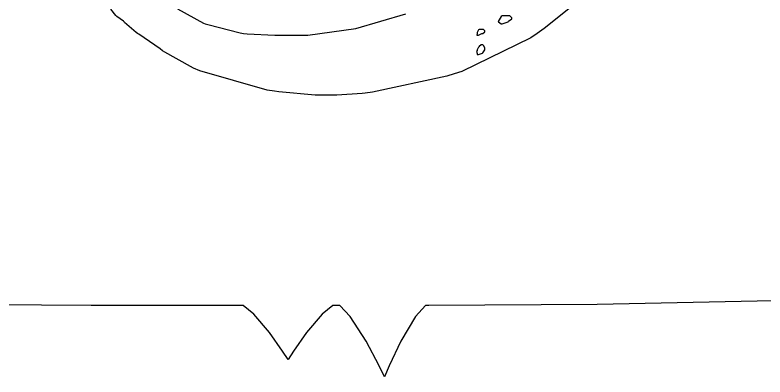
# Model space of a CAD drawing. Extents: x 71 to 283, y 22 to 328.
# Drawn here: x 173.41 to 187.12, y 48.9 to 55.51 of the extents above; entities that cross this region are included whole.
import ezdxf

# ---------------------------------------------------------------- set-up
doc = ezdxf.new("R2010")
doc.units = 0
doc.header["$MEASUREMENT"] = 0

msp = doc.modelspace()

# ---------------------------------------------------------------- linework, layer by layer
at = {"color": 7}
for points in [[(184.168, 56.1358), (183.084, 55.2619), (182.951, 55.1737), (182.835, 55.0954), (181.574, 54.4781), (181.434, 54.434), (181.302, 54.3899), (179.943, 54.0992), (179.81, 54.0812), (179.757, 54.0727), (179.294, 54.0452), (179.141, 54.0452), (178.893, 54.0452), (178.231, 54.1073), (178.153, 54.1154), (178.02, 54.1334), (176.786, 54.4876), (176.671, 54.5402), (176.617, 54.5663), (176.15, 54.8308), (176.106, 54.8569), (176.062, 54.8929), (175.674, 55.1575), (175.647, 55.1737), (175.621, 55.1917), (175.409, 55.3695), (175.401, 55.3861), (175.391, 55.3956), (175.268, 55.4838), (175.26, 55.4923), (175.25, 55.5018), (175.162, 55.6161)], [(176.379, 55.6246), (176.856, 55.36), (176.882, 55.3501), (176.935, 55.3339), (177.526, 55.1836), (177.588, 55.1737), (177.65, 55.1656), (178.158, 55.1395), (178.329, 55.1395), (178.364, 55.1395), (178.442, 55.1395), (178.47, 55.1395), (178.762, 55.1395), (179.638, 55.2633), (180.552, 55.5279)]]:
    msp.add_lwpolyline(points, dxfattribs=at)
for points in [[(182.246, 55.3861), (182.246, 55.3861), (182.298, 55.3501), (182.316, 55.3501), (182.316, 55.3501), (182.404, 55.378), (182.422, 55.3861), (182.43, 55.3956), (182.492, 55.4411), (182.492, 55.4563), (182.492, 55.4563), (182.465, 55.4838), (182.456, 55.4923), (182.421, 55.4923), (182.342, 55.4923), (182.316, 55.4923), (182.298, 55.4838), (182.24, 55.3918), (182.246, 55.3861), (182.246, 55.3861), (182.246, 55.3861), (182.246, 55.3861)], [(181.857, 55.1395), (181.883, 55.1395), (181.942, 55.1737), (181.963, 55.1737), (181.963, 55.1737), (181.997, 55.2016), (181.997, 55.2097), (181.997, 55.2192), (181.971, 55.2457), (181.963, 55.2457), (181.945, 55.2457), (181.905, 55.2457), (181.893, 55.2457), (181.883, 55.2372), (181.857, 55.1903), (181.857, 55.1737), (181.857, 55.1737), (181.853, 55.1438), (181.857, 55.1395)], [(181.857, 54.7867), (181.883, 54.7867), (181.953, 54.8128), (181.963, 54.821), (181.963, 54.821), (181.997, 54.8749), (181.997, 54.8929), (181.997, 54.9106), (181.971, 54.9547), (181.963, 54.9631), (181.963, 54.9631), (181.936, 54.9631), (181.927, 54.9631), (181.927, 54.9631), (181.893, 54.937), (181.893, 54.9271), (181.883, 54.919), (181.857, 54.8735), (181.857, 54.8569), (181.847, 54.8488), (181.857, 54.8033), (181.857, 54.7867)]]:
    msp.add_lwpolyline(points, close=True, dxfattribs=at)
at = {"color": 32}
msp.add_lwpolyline([(199.252, 50.5368), (184.052, 50.2186), (180.975, 50.2006), (180.913, 50.2006), (180.728, 49.9981), (180.462, 49.5487), (180.25, 49.0996), (180.163, 48.8957), (180.163, 48.8957), (180.163, 48.8957), (180.064, 49.0996), (179.827, 49.5487), (179.538, 49.9981), (179.345, 50.2006), (179.281, 50.2006), (179.217, 50.2006), (179.024, 50.0461), (178.734, 49.7071), (178.497, 49.3681), (178.399, 49.2125), (178.399, 49.2125), (178.399, 49.2125), (178.3, 49.3681), (178.063, 49.7071), (177.774, 50.0461), (177.581, 50.2006), (177.517, 50.2006), (174.8, 50.2006), (166.649, 50.2557)], dxfattribs=at)

doc.saveas('drawing.dxf')
